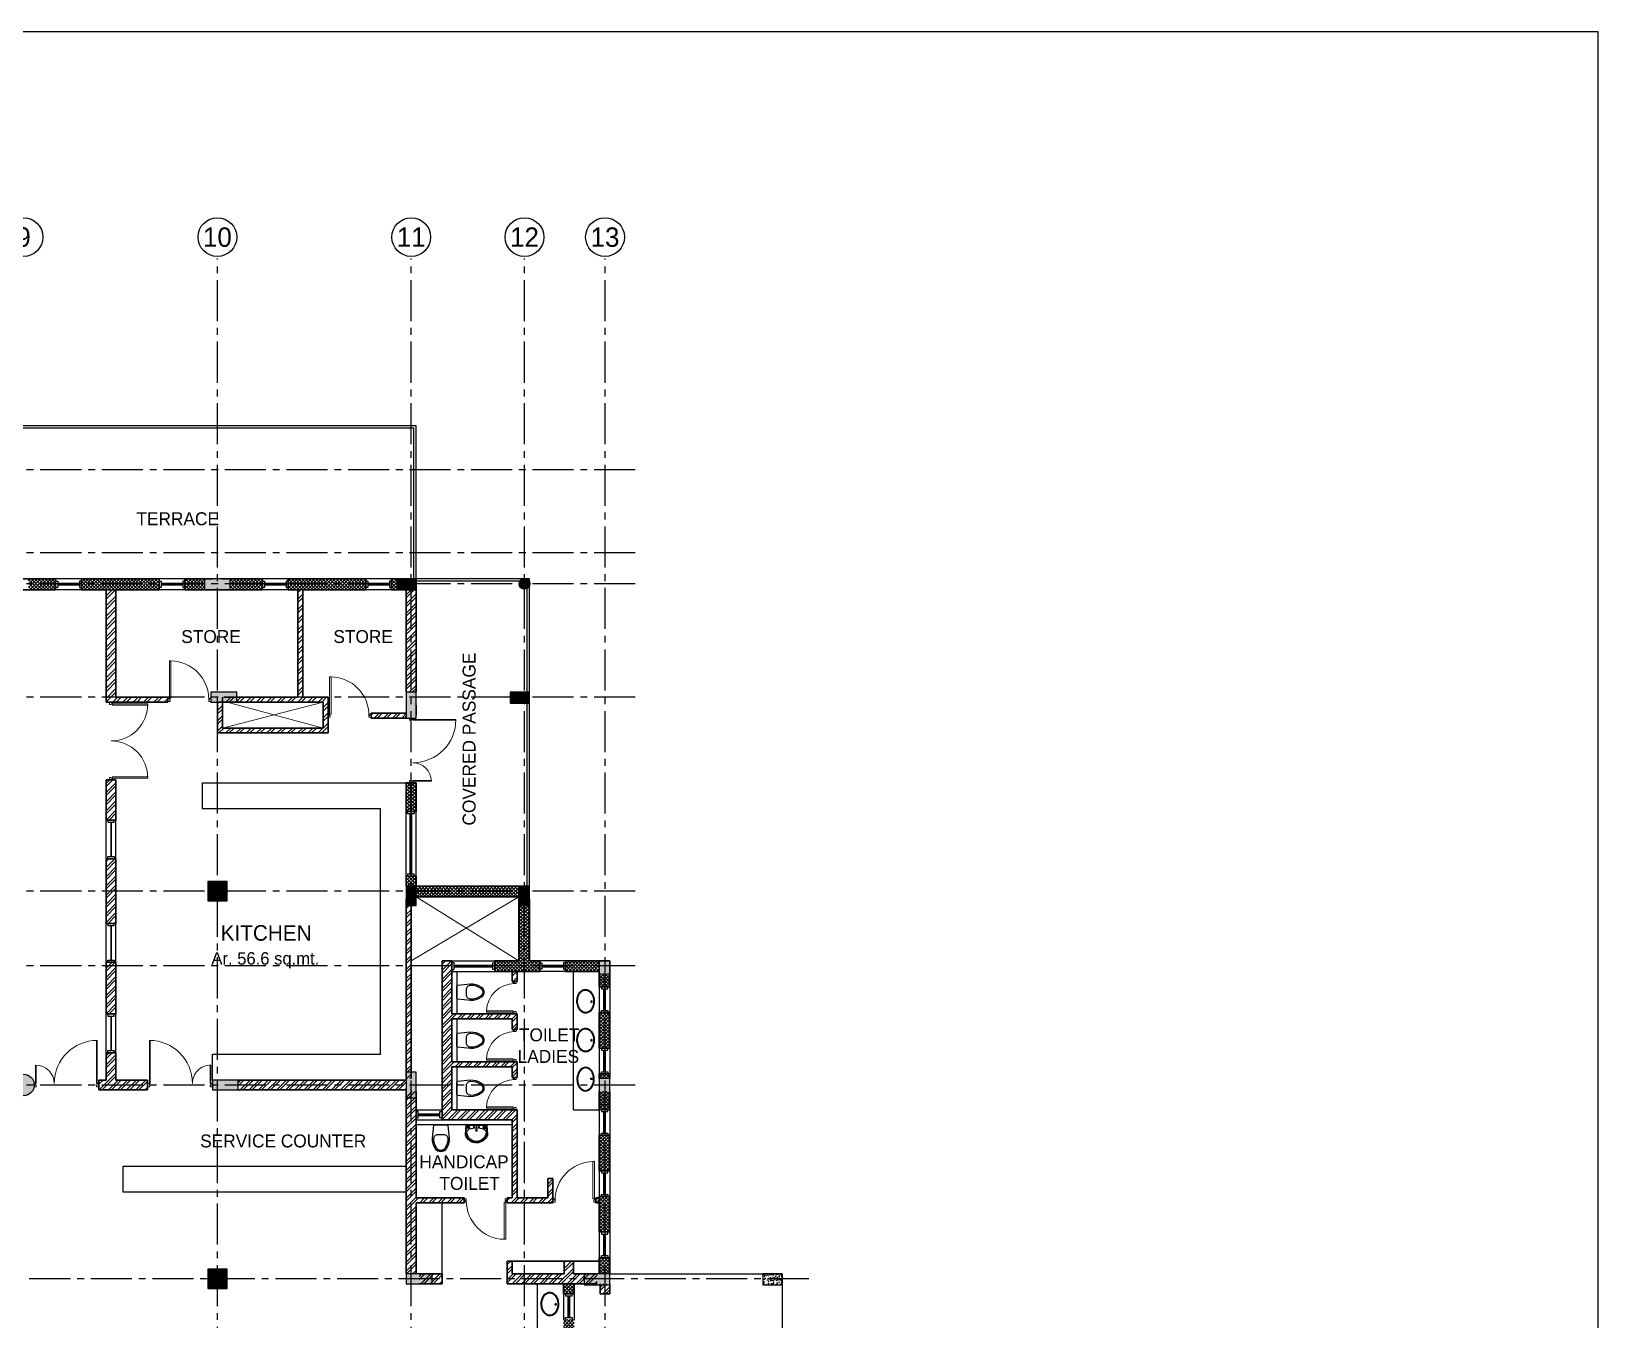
# Model space of a CAD drawing. Header units: millimetres. Extents: x -276609 to 1081398, y -453808 to 472098.
# Drawn here: x 817287 to 853655, y 63224 to 93122 of the extents above; entities that cross this region are included whole.
import ezdxf
from ezdxf.enums import TextEntityAlignment as Align

# ---------------------------------------------------------------- set-up
doc = ezdxf.new("R2010")
doc.units = ezdxf.units.MM
doc.header["$MEASUREMENT"] = 0
doc.linetypes.add('CENTER2', pattern=[28.575, 19.05, -3.175, 3.175, -3.175])
doc.linetypes.add('HIDDEN', pattern=[0.375, 0.25, -0.125])
doc.layers.add('A-Anno-Grid Lines', color=7, linetype='Continuous', true_color=0xbbc3bd)
for name, color, linetype, lineweight in [('A-BEAM-1-8', 8, 'HIDDEN', 9), ('A-Door', 4, 'Continuous', 9), ('A-Wall Sec', 1, 'Continuous', 20), ('S-Concrete', 40, 'Continuous', 25)]:
    doc.layers.add(name, color=color, linetype=linetype, lineweight=lineweight)
for name, color, linetype in [('A-Elevation', 4, 'Continuous'), ('A-Railing', 4, 'Continuous'), ('A-Sanitory', 181, 'Continuous'), ('A-Wall Patt', 8, 'Continuous'), ('A-Window', 4, 'Continuous'), ('Anno_Frames', 7, 'Continuous'), ('Anno_Labels', 7, 'Continuous'), ('AREA', 7, 'Continuous'), ('Dimension', 7, 'Continuous'), ('S-Conc Patt', 9, 'Continuous'), ('text', 252, 'Continuous')]:
    doc.layers.add(name, color=color, linetype=linetype)
doc.styles.get("Standard").update_dxf_attribs({"font": ''})
doc.styles.get('Standard').set_extended_font_data('Gill Sans MT')
pattern_1 = [(45, (318301.2, -21198.51), (-119.32427, 119.32427), []), (45, (318380.76, -21198.51), (-119.32427, 119.32427), [])]
pattern_2 = [(45, (318301.2, -21198.51), (-106.066017, 106.066017), []), (45, (318371.92, -21198.51), (-106.066017, 106.066017), [])]
pattern_3 = [(45, (312451.146, -22407.81), (-39.7747564, 39.7747564), []), (135, (312451.146, -22407.81), (-39.7747564, -39.7747564), [])]

# ---------------------------------------------------------------- blocks, each defined once
blk = doc.blocks.new('basin2')
for points in [[(278, -206, 0.12976), (261, -133, 0.106426), (201, -63, 0.084431), (116, -18, 0.073534), (7, 0, 0.073534), (-102, -14, 0.084431), (-188, -55, 0.106426), (-251, -122, 0.12976), (-272, -195, 0.12976), (-254, -269, 0.106426), (-194, -339, 0.084431), (-109, -383, 0.073534), (-1, -402, 0.073534), (108, -388, 0.084431), (195, -347, 0.106426), (258, -279, 0.12976)], [(263, -201, 0.119977), (247, -140, 0.106426), (192, -75, 0.084431), (111, -33, 0.073534), (7, -15, 0.073534), (-97, -28, 0.084431), (-180, -67, 0.106426), (-238, -130, 0.12976), (-257, -196, 0.009633), (-257, -201, 0.119977), (-240, -262, 0.106426), (-185, -327, 0.084431), (-104, -369, 0.073534), (0, -387, 0.073534), (104, -373, 0.084431), (187, -334, 0.106426), (245, -272, 0.12976), (263, -206, 0.009633)]]:
    blk.add_lwpolyline(points, format="xyb", close=True)
for radius in [17.8, 12.2]:
    blk.add_circle((-4, -64), radius)
blk = doc.blocks.new('basin9')
for points in [[(-3, -412, 0.340881), (255, -229, 0.074195), (255, -226), (242, 0), (-242, 0), (-255, -223, 0.082611), (-253, -232, 0.330812), (-3, -412)], [(0, -382, 0.391482), (225, -169, 0.252869), (166, -89, 0.087242), (0, -63, 0.079484), (-166, -89, 0.2542), (-224, -169, 0.39026), (0, -382)], [(-218, -50, -0.907437), (-215, -46), (-191, -65, -0.907437), (-194, -69)], [(-208, -42, -0.907437), (-205, -38), (-181, -57, -0.907437), (-185, -61)], [(-199, -34, -0.907437), (-196, -30), (-172, -49, -0.907437), (-175, -53)], [(199, -34, 0.907437), (196, -30), (172, -49, 0.907437), (175, -53)], [(208, -42, 0.907437), (205, -38), (181, -57, 0.907437), (185, -61)], [(218, -50, 0.907437), (215, -46), (191, -65, 0.907437), (194, -69)]]:
    blk.add_lwpolyline(points, format="xyb", close=True)
for points in [[(-151, -84), (-157, -75, -0.183787), (-158, -68, 0.126662), (-159, -62), (-167, -36, 0.35453), (-179, -25), (-222, -25, 0.414214), (-232, -35), (-243, -231, 0.329849), (-2, -402, 0.338736), (245, -227, 0.075632), (245, -224), (232, -35, 0.414214), (222, -25), (179, -25, 0.35453), (167, -36), (159, -62, 0.126662), (158, -68, -0.183787), (157, -75), (151, -84)], [(-157, -86), (-159, -84, 0.220542), (-166, -79), (-222, -71, -0.361119), (-234, -60)], [(157, -86), (159, -84, -0.220542), (166, -79), (222, -71, 0.358803), (234, -59, 0.358803)]]:
    blk.add_lwpolyline(points, format="xyb")
for centre, radius in [((-60, -40), 10.1), ((0, -122), 19.6), ((0, -122), 15.3), ((0, -31), 10.1), ((58, -38), 10.1)]:
    blk.add_circle(centre, radius)
blk = doc.blocks.new('wc-wh')
at = {"color": 0, "linetype": 'ByBlock'}
for points in [[(315, 195), (22, 165, 0.384412), (0, 140), (0, -140, 0.383904), (22, -165, 0.001434), (314, -195, 0.140641), (560, -125, 0.259738), (630, 0, 0.259738), (560, 125, 0.139471)], [(225, 65), (225, -65, 0.422961), (328, -165, 0.13189), (544, -100, 0.259738), (600, 0, 0.259738), (544, 100, 0.13189), (328, 165, 0.422961)]]:
    blk.add_lwpolyline(points, format="xyb", close=True, dxfattribs=at)
blk.add_arc((316, -170), 25, 264.2811, 270.16, dxfattribs=at)
blk = doc.blocks.new('Grid Head')
blk.add_circle((0, 0), 3)
at = {"layer": 'Anno_Labels'}
blk.add_attdef('GRID_NAME', text='', height=3, dxfattribs=at).set_placement((0, 0), align=Align.MIDDLE_CENTER)
blk = doc.blocks.new('grd din')
at = {"layer": 'A-Anno-Grid Lines', "linetype": 'CENTER2', "ltscale": 50}
for p, q in [((506814, 133526), (506814, 179267)), ((511314, 133526), (511314, 179267)), ((513944, 133526), (513944, 179267)), ((515814, 133526), (515814, 179267)), ((516514, 174369), (471659, 174369)), ((516514, 172439), (472000, 172439)), ((516514, 171719), (471659, 171719)), ((516514, 169089), (471659, 169089)), ((516514, 164589), (471659, 164589)), ((516514, 162859), (471659, 162859)), ((516514, 160089), (471659, 160089)), ((520545, 155589), (470258, 155589))]:
    blk.add_line(p, q, dxfattribs=at)
at = {"layer": 'Anno_Frames'}
ref = blk.add_blockref('Grid Head', (502314, 179767), dxfattribs=dict(at, xscale=150, yscale=150, zscale=150))
ref.add_attrib('GRID_NAME', '9', dxfattribs={"layer": '0', "height": 450}).set_placement((502314, 179767), align=Align.MIDDLE_CENTER)
ref = blk.add_blockref('Grid Head', (506814, 179767), dxfattribs=dict(at, xscale=150, yscale=150, zscale=150))
ref.add_attrib('GRID_NAME', '10', dxfattribs={"layer": '0', "height": 450}).set_placement((506814, 179767), align=Align.MIDDLE_CENTER)
ref = blk.add_blockref('Grid Head', (511314, 179767), dxfattribs=dict(at, xscale=150, yscale=150, zscale=150))
ref.add_attrib('GRID_NAME', '11', dxfattribs={"layer": '0', "height": 450}).set_placement((511314, 179767), align=Align.MIDDLE_CENTER)
ref = blk.add_blockref('Grid Head', (513944, 179767), dxfattribs=dict(at, xscale=150, yscale=150, zscale=150))
ref.add_attrib('GRID_NAME', '12', dxfattribs={"layer": '0', "height": 450}).set_placement((513944, 179767), align=Align.MIDDLE_CENTER)
ref = blk.add_blockref('Grid Head', (515814, 179767), dxfattribs=dict(at, xscale=150, yscale=150, zscale=150))
ref.add_attrib('GRID_NAME', '13', dxfattribs={"layer": '0', "height": 450}).set_placement((515814, 179767), align=Align.MIDDLE_CENTER)
blk = doc.blocks.new('din v1')
at = {"layer": 'A-Window', "color": 2, "lineweight": 60}
blk.add_line((474051, 158052), (474051, 157552), dxfattribs=at)
at = {"layer": 'A-Window'}
for points in [[(473926, 158102), (473926, 157502)], [(473976, 158102), (473976, 158052), (474126, 158052), (474126, 158102)], [(474176, 158102), (474176, 157502)], [(473976, 157502), (473976, 157552), (474126, 157552), (474126, 157502)]]:
    blk.add_lwpolyline(points, dxfattribs=at)
blk = doc.blocks.new('din w1')
at = {"layer": 'A-Window', "color": 2, "lineweight": 60}
blk.add_line((476279, 163779), (476779, 163779), dxfattribs=at)
at = {"layer": 'A-Window'}
for points in [[(476229, 163904), (476829, 163904)], [(476229, 163704), (476279, 163704), (476279, 163854), (476229, 163854)], [(476229, 163654), (476829, 163654)], [(476829, 163704), (476779, 163704), (476779, 163854), (476829, 163854)]]:
    blk.add_lwpolyline(points, dxfattribs=at)
blk = doc.blocks.new('Big Door Garbage')
at = {"layer": 'A-Door', "color": 5, "lineweight": 18}
for p, q in [((-12550, 128778), (-12500, 128778)), ((-12550, 128703), (-12550, 128778)), ((-12500, 128778), (-12500, 128738)), ((-11100, 128778), (-11100, 128738)), ((-11050, 128778), (-11100, 128778)), ((-11050, 128703), (-11050, 128778)), ((-12550, 128703), (-12515, 128703)), ((-12515, 128738), (-12500, 128738)), ((-12515, 128703), (-12515, 128738)), ((-12515, 128703), (-12515, 128273)), ((-12499, 128703), (-12515, 128703)), ((-12499, 128703), (-12499, 128273)), ((-11101, 128703), (-11101, 127703)), ((-11101, 128703), (-11085, 128703)), ((-11085, 128738), (-11100, 128738)), ((-11085, 128703), (-11085, 128738)), ((-11050, 128703), (-11085, 128703)), ((-11085, 128703), (-11085, 127703))]:
    blk.add_line(p, q, dxfattribs=at)
at = {"layer": 'A-Door', "lineweight": 18}
for centre, radius, start, end in [((-12515, 128703), 430, 270, 0), ((-11085, 128703), 1000, 180, 270)]:
    blk.add_arc(centre, radius, start, end, dxfattribs=at)
blk = doc.blocks.new('din v2')
at = {"layer": 'A-Window', "color": 2, "lineweight": 60}
blk.add_line((477919, 162849), (478819, 162849), dxfattribs=at)
at = {"layer": 'A-Window'}
for points in [[(477869, 162974), (478869, 162974)], [(477869, 162774), (477919, 162774), (477919, 162924), (477869, 162924)], [(477869, 162724), (478869, 162724)], [(478869, 162774), (478819, 162774), (478819, 162924), (478869, 162924)]]:
    blk.add_lwpolyline(points, dxfattribs=at)
blk = doc.blocks.new('ABL_Door_S - 750 x 2100-5-3 Second Floor Lvl')
at = {"layer": 'A-Door', "color": 5, "lineweight": 18}
for p, q in [((-375, 38), (-325, 38)), ((-375, -38), (-375, 38)), ((-325, 38), (-325, -3)), ((325, 38), (325, -3)), ((375, 38), (325, 38)), ((375, -38), (375, 38)), ((-375, -38), (-340, -38)), ((-340, -3), (-325, -3)), ((-340, -38), (-340, -3)), ((-340, -38), (-340, -652)), ((-305, -38), (-340, -38)), ((-305, -38), (-305, -652)), ((340, -3), (325, -3)), ((340, -38), (340, -3)), ((375, -38), (340, -38))]:
    blk.add_line(p, q, dxfattribs=at)
blk.add_lwpolyline([(-340, -652), (-305, -652)], dxfattribs=at)
at = {"layer": 'A-Door', "lineweight": 18}
blk.add_arc((-325, -3), 650, 271.7632, 0, dxfattribs=at)
blk = doc.blocks.new('ABL_Door_S - 1000 x 2100-11-3 Second Floor Lvl')
at = {"layer": 'A-Door', "color": 5}
for p, q in [((-500, 38), (-450, 38)), ((-500, -38), (-500, 38)), ((-450, 38), (-450, -3)), ((450, 38), (450, -3)), ((500, 38), (450, 38)), ((500, -38), (500, 38)), ((-500, -38), (-465, -38)), ((-465, -3), (-450, -3)), ((-465, -38), (-465, -3)), ((-430, -38), (-465, -38)), ((465, -3), (450, -3)), ((465, -38), (465, -3)), ((500, -38), (465, -38))]:
    blk.add_line(p, q, dxfattribs=at)
at = {"layer": 'A-Door', "color": 5, "lineweight": 18}
for p, q in [((-465, -38), (-465, -902)), ((-430, -38), (-430, -902)), ((-430, -902), (-465, -902))]:
    blk.add_line(p, q, dxfattribs=at)
at = {"layer": 'A-Door'}
blk.add_arc((-450, -3), 900, 271.2733, 0, dxfattribs=at)
blk = doc.blocks.new('din d7')
at = {"layer": 'A-Door', "color": 5, "lineweight": 18}
for p, q in [((486934, 174520), (486934, 175332)), ((486969, 174518), (486969, 175332)), ((488629, 174518), (488629, 175332)), ((488664, 174518), (488664, 175332)), ((486899, 174518), (486934, 174518)), ((486899, 174518), (486899, 174443)), ((486899, 174443), (486949, 174443)), ((486934, 174518), (486934, 174483)), ((486969, 174518), (486934, 174518)), ((486934, 174483), (486949, 174483)), ((486949, 174443), (486949, 174483)), ((488629, 174518), (488664, 174518)), ((488664, 174483), (488649, 174483)), ((488649, 174443), (488649, 174483)), ((488699, 174443), (488649, 174443)), ((488664, 174518), (488664, 174483)), ((488699, 174518), (488664, 174518)), ((488699, 174518), (488699, 174443))]:
    blk.add_line(p, q, dxfattribs=at)
at = {"layer": 'A-Door', "lineweight": 18}
for centre, start, end in [((486950, 174483), 359.9841, 91.0727), ((488648, 174483), 88.9273, 180.0159)]:
    blk.add_arc(centre, 849, start, end, dxfattribs=at)
blk = doc.blocks.new('din w6')
at = {"layer": 'A-Window', "color": 2, "lineweight": 30}
blk.add_line((50, 125), (850, 125), dxfattribs=at)
at = {"layer": 'A-Window'}
for points in [[(0, 240), (900, 240)], [(0, 200), (50, 200), (50, 50), (0, 50)], [(0, 10), (900, 10)], [(900, 200), (850, 200), (850, 50), (900, 50)]]:
    blk.add_lwpolyline(points, dxfattribs=at)
blk = doc.blocks.new('ergrthyjty')
at = {"layer": 'S-Conc Patt'}
for points in [[(503006, 101613), (503006, 101363), (503606, 101363), (503606, 101613)], [(507471, 101613), (507471, 101363), (507921, 101363), (507921, 101613)], [(503156, 98983), (503156, 98753), (503756, 98753), (503756, 98983)], [(507921, 98983), (507691, 98983), (507691, 98383), (507921, 98383)], [(510101, 98983), (510101, 98733), (510551, 98733), (510551, 98983)], [(503081, 94593), (503081, 94143), (503531, 94143), (503531, 94593)], [(507691, 94033), (507921, 94033), (507921, 94483), (507691, 94483)], [(510301, 94033), (510551, 94033), (510551, 94483), (510301, 94483)], [(512421, 92753), (512171, 92753), (512171, 92153), (512421, 92153)], [(499056, 89868, 1), (498556, 89868, 1)], [(503191, 89983), (503191, 89753), (503791, 89753), (503791, 89983)], [(507921, 90168), (507691, 90168), (507691, 89568), (507921, 89568)], [(512421, 90018), (512171, 90018), (512171, 89418), (512421, 89418)], [(503081, 85593), (503081, 85143), (503531, 85143), (503531, 85593)], [(507691, 85483), (507691, 85253), (508291, 85253), (508291, 85483)], [(511821, 85483), (511821, 85233), (512421, 85233), (512421, 85483)]]:
    blk.add_hatch(color=8, dxfattribs=at).paths.add_polyline_path(points)
h = blk.add_hatch(color=8, dxfattribs=at)
edge = h.paths.add_edge_path()
edge.add_arc((510436, 101498), 125, 0, 360)
h = blk.add_hatch(dxfattribs=at)
h.set_pattern_fill('AR-CONC', color=8, scale=20, style=0)
h.set_pattern_definition([(50, (-806698.31, 1146868.39), (143.4520365, -12.550427), [15, -165]), (355, (-806698.31, 1146868.39), (-27.750267, 150.438427), [12, -132]), (100.4514, (-806686.35, 1146867.34), (115.701876, 137.887908), [12.748038, -140.228422]), (46.1842, (-806698.3, 1146908.39), (213.44821, -33.103803), [22.5, -247.5]), (96.6356, (-806680.52, 1146905.63), (186.93254, 194.823574), [19.122058, -210.3426]), (351.1842, (-806698.3, 1146908.4), (186.93239, 194.82372), [18, -198]), (21, (-806678.31, 1146898.39), (119.3814104, -80.523778), [15, -165]), (326, (-806678.31, 1146898.39), (48.663066, 145.030009), [12, -132]), (71.4514, (-806668.36, 1146891.68), (168.044526, 64.506099), [12.748038, -140.228422]), (37.5, (-806698.31, 1146868.39), (2.431971, 66.5787708), [0, -130.4, 0, -134, 0, -132.5]), (7.5, (-806698.31, 1146868.39), (52.6139075, 78.8823424), [0, -76.4, 0, -127.4, 0, -50.5]), (327.5, (-806742.91, 1146868.39), (106.7644872, -4.5109743), [0, -50, 0, -156, 0, -207]), (317.5, (-806762.91, 1146868.39), (116.637234, 20.0209965), [0, -65, 0, -103.6, 0, -147])])
h.paths.add_polyline_path([(515971, 85483), (515971, 85233), (516421, 85233), (516421, 85483)])
at = {"layer": 'S-Concrete'}
for points in [[(503006, 101613), (503006, 101363), (503606, 101363), (503606, 101613)], [(507471, 101613), (507471, 101363), (507921, 101363), (507921, 101613)], [(503156, 98983), (503156, 98753), (503756, 98753), (503756, 98983)], [(507921, 98983), (507691, 98983), (507691, 98383), (507921, 98383)], [(510101, 98983), (510101, 98733), (510551, 98733), (510551, 98983)], [(503081, 94593), (503081, 94143), (503531, 94143), (503531, 94593)], [(507691, 94033), (507921, 94033), (507921, 94483), (507691, 94483)], [(510301, 94033), (510551, 94033), (510551, 94483), (510301, 94483)], [(512421, 92753), (512171, 92753), (512171, 92153), (512421, 92153)], [(503191, 89983), (503191, 89753), (503791, 89753), (503791, 89983)], [(507921, 90168), (507691, 90168), (507691, 89568), (507921, 89568)], [(512421, 90018), (512171, 90018), (512171, 89418), (512421, 89418)], [(503081, 85593), (503081, 85143), (503531, 85143), (503531, 85593)], [(507691, 85483), (507691, 85253), (508291, 85253), (508291, 85483)], [(511821, 85483), (511821, 85233), (512421, 85233), (512421, 85483)], [(515971, 85483), (515971, 85233), (516421, 85233), (516421, 85483)]]:
    blk.add_lwpolyline(points, close=True, dxfattribs=at)
for centre, radius in [((510436, 101498), 125), ((498806, 89868), 250)]:
    blk.add_circle(centre, radius, dxfattribs=at)

msp = doc.modelspace()

# ---------------------------------------------------------------- hatches: boundary and pattern name
at = {"layer": 'A-Wall Patt'}
h = msp.add_hatch(dxfattribs=at)
h.set_pattern_fill('ANSI37', color=256, scale=450, style=0)
h.set_pattern_definition([(45, (318301.206, -21198.51), (-39.7747564, 39.7747564), []), (135, (318301.206, -21198.51), (-39.7747564, -39.7747564), [])])
h.paths.add_polyline_path([(814852.4, 80414.2), (814622.4, 80414.2), (814622.4, 80164.2), (814852.4, 80164.2)])
h.paths.add_polyline_path([(816622.4, 80414.2), (816502.4, 80414.2), (816502.4, 80164.2), (816622.4, 80164.2)])
h.paths.add_polyline_path([(815002.4, 80414.2), (814852.4, 80414.2), (814852.4, 80164.2), (815002.4, 80164.2)])
h.paths.add_polyline_path([(818452.4, 80164.2), (820252.4, 80164.2), (820252.4, 80414.2), (818452.4, 80414.2)])
h.paths.add_polyline_path([(820852.4, 80164.2), (821307.4, 80164.2), (821307.4, 80414.2), (820852.4, 80414.2)])
h.paths.add_polyline_path([(821907.4, 80164.2), (822652.4, 80164.2), (822652.4, 80414.2), (821907.4, 80414.2)])
h.paths.add_polyline_path([(823252.4, 80164.2), (825052.4, 80164.2), (825052.4, 80414.2), (823252.4, 80414.2)])
h.paths.add_polyline_path([(825652.4, 80164.2), (825772.4, 80164.2), (825772.4, 80414.2), (825652.4, 80414.2)])
h.paths.add_polyline_path([(817222.4, 80414.2), (817222.4, 80289.2), (817222.4, 80164.2), (817852.4, 80164.2), (817852.4, 80414.2)])
h = msp.add_hatch(dxfattribs=at)
h.set_pattern_fill('ANSI32', color=256, scale=450, angle=360, style=0)
h.set_pattern_definition(pattern_1)
h.paths.add_polyline_path([(819252.4, 80164.2), (819022.4, 80164.2), (819022.4, 77554.2), (820457.4, 77554.2), (820457.4, 77669.2), (819252.4, 77669.2)])
h = msp.add_hatch(dxfattribs=at)
h.set_pattern_fill('ANSI32', color=256, scale=450, angle=360, style=0)
h.set_pattern_definition(pattern_1)
h.paths.add_polyline_path([(824177.4, 77669.2), (823592.4, 77669.2), (823592.4, 80164.2), (823477.4, 80164.2), (823477.4, 77669.2), (821757.4, 77669.2), (821757.4, 77554.2), (824062.4, 77554.2), (824062.4, 76954.2), (821722.4, 76954.2), (821722.4, 77554.2), (821607.4, 77554.2), (821607.4, 76839.2), (824177.4, 76839.2)])
h = msp.add_hatch(dxfattribs=at)
h.set_pattern_fill('ANSI32', color=256, scale=400, style=0)
h.set_pattern_definition(pattern_2)
h.paths.add_polyline_path([(825992.4, 77299.2), (825177.4, 77299.2), (825177.4, 77184.2), (825992.4, 77184.2)])
h.paths.add_polyline_path([(826222.4, 80164.2), (825992.4, 80164.2), (825992.4, 77784.2), (826222.4, 77784.2)])
h = msp.add_hatch(dxfattribs=at)
h.set_pattern_fill('ANSI32', color=256, scale=400, style=0)
h.set_pattern_definition([(45, (819022.4, 74819.18), (-106.066, 106.066), []), (45, (819093.11, 74819.18), (-106.066, 106.066), [])])
h.paths.add_polyline_path([(819252.4, 75754.2), (819022.4, 75754.2), (819022.4, 74819.2), (819252.4, 74819.2)])
h = msp.add_hatch(dxfattribs=at)
h.set_pattern_fill('ANSI37', color=256, scale=450, angle=360, style=0)
h.set_pattern_definition(pattern_3)
h.paths.add_polyline_path([(830722.4, 66081.7), (830472.4, 66081.7), (830472.4, 65259.2), (830722.4, 65259.2)])
h.paths.add_polyline_path([(826222.4, 75684.2), (825992.4, 75684.2), (825992.4, 75014.2), (826222.4, 75014.2)])
h.paths.add_polyline_path([(826222.4, 73514.2), (825992.4, 73514.2), (825992.4, 73284.2), (826222.4, 73284.2)])
h.paths.add_polyline_path([(828602.4, 73284.2), (826222.4, 73284.2), (826222.4, 73034.2), (828602.4, 73034.2)])
h.paths.add_polyline_path([(828852.4, 72834.2), (828602.4, 72834.2), (828602.4, 71554.2), (828052.4, 71554.2), (828052.4, 71304.2), (829092.4, 71304.2), (829092.4, 71554.2), (828852.4, 71554.2), (828852.4, 72084.2)])
h.paths.add_polyline_path([(830472.4, 71554.2), (829692.4, 71554.2), (829692.4, 71304.2), (830472.4, 71304.2)])
h.paths.add_polyline_path([(830722.4, 70949.2), (830722.4, 71254.2), (830472.4, 71254.2), (830472.4, 71049.2), (830472.4, 70949.2)])
h.paths.add_polyline_path([(830722.4, 70349.2), (830472.4, 70349.2), (830472.4, 69526.7), (830722.4, 69526.7)])
h.paths.add_polyline_path([(830722.4, 68926.7), (830472.4, 68926.7), (830472.4, 68819.2), (830722.4, 68819.2)])
h.paths.add_polyline_path([(830722.4, 68519.2), (830472.4, 68519.2), (830472.4, 68104.2), (830722.4, 68104.2)])
h.paths.add_polyline_path([(830472.4, 67504.2), (830472.4, 66681.7), (830722.4, 66681.7), (830722.4, 67504.2)])
h.paths.add_polyline_path([(830722.4, 64658.9), (830472.4, 64658.9), (830472.4, 64284.2), (830722.4, 64284.2)])
h = msp.add_hatch(dxfattribs=at)
h.set_pattern_fill('ANSI32', color=256, scale=400, style=0)
h.set_pattern_definition(pattern_2)
h.paths.add_polyline_path([(819252.4, 71519.2), (819022.4, 71519.2), (819022.4, 70319.2), (819252.4, 70319.2)])
h.paths.add_polyline_path([(819252.4, 73919.2), (819022.4, 73919.2), (819022.4, 72419.2), (819252.4, 72419.2)])
h = msp.add_hatch(dxfattribs=at)
h.set_pattern_fill('ANSI32', color=256, scale=400, style=0)
h.set_pattern_definition(pattern_2)
h.paths.add_polyline_path([(830722.4, 64054.2), (830607.4, 64054.2), (830607.4, 63824.2), (830722.4, 63824.2)])
h.paths.add_polyline_path([(830607.4, 64054.2), (830492.4, 64054.2), (830492.4, 63824.2), (830607.4, 63824.2)])
h.paths.add_polyline_path([(830472.4, 66049.2), (830397.4, 66049.2), (830397.4, 65934.2), (830472.4, 65934.2)])
h.paths.add_polyline_path([(825992.4, 68784.2), (822092.4, 68784.2), (822092.4, 68554.2), (825992.4, 68554.2)])
edge = h.paths.add_edge_path()
edge.add_line((826222.4, 67864.2), (826222.4, 68519.2))
edge.add_line((826222.4, 68519.2), (825992.4, 68519.2))
edge.add_line((825992.4, 68519.2), (825992.4, 65376.5))
edge.add_arc((825863.2, 65342.3), 133.6, 0, 14.83629, ccw=False)
edge.add_line((825996.9, 65342.3), (826222.4, 65374.1))
edge.add_line((826222.4, 65374.1), (826222.4, 65934.2))
edge.add_line((826222.4, 65934.2), (827337.4, 65934.2))
edge.add_line((827337.4, 65934.2), (827337.4, 66049.2))
edge.add_line((827337.4, 66049.2), (826222.4, 66049.2))
edge.add_line((826222.4, 66049.2), (826222.4, 67864.2))
edge = h.paths.add_edge_path()
edge.add_line((826222.4, 65374.1), (825996.9, 65342.3))
edge.add_arc((825863.2, 65342.3), 133.6, -14.83629, 0, ccw=False)
edge.add_line((825992.4, 65308.1), (825992.4, 65064.6))
edge.add_arc((825863.2, 65030.4), 133.6, 0, 14.83629, ccw=False)
edge.add_line((825996.9, 65030.4), (826222.4, 65122.4))
edge.add_line((826222.4, 65122.4), (826222.4, 65374.1))
edge = h.paths.add_edge_path()
edge.add_line((826222.4, 65122.4), (825996.9, 65030.4))
edge.add_arc((825863.2, 65030.4), 133.6, 345.16371, 360, ccw=False)
edge.add_line((825992.4, 64996.2), (825992.4, 64284.2))
edge.add_line((825992.4, 64284.2), (826222.4, 64284.2))
edge.add_line((826222.4, 64284.2), (826222.4, 65122.4))
h.paths.add_polyline_path([(826822.4, 64284.2), (826292.4, 64284.2), (826292.4, 64054.2), (826822.4, 64054.2)])
h.paths.add_polyline_path([(830422.4, 64284.2), (829872.4, 64284.2), (829872.4, 64583.9), (829662.4, 64583.9), (829662.4, 64284.2), (828452.4, 64284.2), (828452.4, 64583.9), (828337.4, 64583.9), (828337.4, 64054.2), (828452.4, 64054.2), (830422.4, 64054.2)])
h.paths.add_polyline_path([(826107.4, 72984.2), (825992.4, 72984.2), (825992.4, 68819.2), (826107.4, 68819.2)])
h.paths.add_polyline_path([(828567.4, 71304.2), (828452.4, 71304.2), (828452.4, 71074.2), (828567.4, 71074.2)], flags=17)
h.paths.add_polyline_path([(828337.4, 67979.3), (828338.5, 67979.3), (828338.5, 67979), (828337.4, 67979)], flags=16)
h.paths.add_polyline_path([(826822.4, 71554.2), (826822.4, 67864.2), (828452.4, 67864.2), (828452.4, 66049.2), (828335.7, 66049.2), (828335.7, 65934.2), (829397.4, 65934.2), (829397.4, 66499.2), (829282.4, 66499.2), (829282.4, 66049.2), (828567.4, 66049.2), (828567.4, 68094.2), (827052.4, 68094.2), (827052.4, 69094.2), (828452.4, 69094.2), (828452.4, 68844.2), (828567.4, 68844.2), (828567.4, 69209.2), (827052.4, 69209.2), (827052.4, 70209.2), (828452.4, 70209.2), (828452.4, 69959.2), (828567.4, 69959.2), (828567.4, 70324.2), (827052.4, 70324.2), (827052.4, 71554.2)])
h = msp.add_hatch(dxfattribs=at)
h.set_pattern_fill('ANSI32', color=256, scale=400, style=0)
h.set_pattern_definition([(45, (818958.2, 68648.29), (-106.066, 106.066), []), (45, (819028.92, 68648.29), (-106.066, 106.066), [])])
h.paths.add_polyline_path([(819022.4, 68784.2), (818852.4, 68784.2), (818852.4, 68704.2), (818857.4, 68704.2), (818857.4, 68629.2), (818852.4, 68629.2), (818852.4, 68554.2), (819022.4, 68554.2)])
h.paths.add_polyline_path([(819982.4, 68784.2), (819252.4, 68784.2), (819252.4, 69419.2), (819022.4, 69419.2), (819022.4, 68554.2), (819982.4, 68554.2)])
h = msp.add_hatch(dxfattribs=at)
h.set_pattern_fill('ANSI37', color=256, scale=450, angle=360, style=0)
h.set_pattern_definition(pattern_3)
h.paths.add_polyline_path([(825807.4, 56504.2), (825496.6, 56504.2), (825496.6, 56254.2), (825807.4, 56254.2)])
h.paths.add_polyline_path([(824896.6, 56504.2), (823096.6, 56504.2), (823096.6, 56254.2), (824896.6, 56254.2)])
h.paths.add_polyline_path([(822496.6, 56504.2), (821757.4, 56504.2), (821757.4, 56254.2), (822496.6, 56254.2)])
h.paths.add_polyline_path([(829892.4, 64054.2), (829642.4, 64054.2), (829642.4, 63824.2), (829892.4, 63824.2)])
h.paths.add_polyline_path([(829892.4, 63224.2), (829642.4, 63224.2), (829642.4, 62819.2), (829892.4, 62819.2)])
h.paths.add_polyline_path([(829892.4, 62219.2), (829642.4, 62219.2), (829642.4, 61814.2), (829892.4, 61814.2)])
h.paths.add_polyline_path([(829892.4, 61214.2), (829642.4, 61214.2), (829642.4, 60984.2), (829892.4, 60984.2)])
h.paths.add_polyline_path([(830722.4, 59019.2), (830472.4, 59019.2), (830472.4, 58234.2), (830722.4, 58234.2)])
h.paths.add_polyline_path([(830722.4, 57034.2), (830472.4, 57034.2), (830472.4, 56554.2), (830722.4, 56554.2)])
h.paths.add_polyline_path([(827296.6, 56504.2), (826407.4, 56504.2), (826407.4, 56254.2), (827296.6, 56254.2)])
h.paths.add_polyline_path([(830492.4, 60384.2), (830492.4, 60754.2), (830472.4, 60754.2), (830472.4, 60219.2), (830722.4, 60219.2), (830722.4, 60384.2)])
h.paths.add_polyline_path([(830296.6, 56504.2), (830296.6, 56254.2), (830472.4, 56254.2), (830472.4, 56504.2)])
h.paths.add_polyline_path([(829696.6, 56254.2), (829696.6, 56504.2), (827896.6, 56504.2), (827896.6, 56254.2)])

# ---------------------------------------------------------------- linework, layer by layer
at = {"layer": 'A-BEAM-1-8', "linetype": 'Continuous', "ltscale": 500}
for p, q in [((824062.4, 77554.2), (821722.4, 76954.2)), ((821832.4, 77554.2), (824062.4, 76954.2)), ((828602.4, 73034.2), (826107.4, 71554.2)), ((826222.4, 73034.2), (828602.4, 71554.2))]:
    msp.add_line(p, q, dxfattribs=at)
at = {"layer": 'A-Elevation'}
for p, q in [((828852.4, 80414.2), (826107.4, 80414.2)), ((828852.4, 73284.2), (828852.4, 80414.2)), ((821252.4, 75684.2), (821252.4, 75084.2)), ((821252.4, 75684.2), (825992.4, 75684.2)), ((821252.4, 75084.2), (825392.4, 75084.2)), ((825392.4, 69384.2), (825392.4, 75084.2)), ((827167.4, 71304.2), (827167.4, 70324.2)), ((829872.4, 68094.2), (829872.4, 71304.2)), ((827167.4, 70209.2), (827167.4, 69209.2)), ((821492.4, 68784.2), (821492.4, 69384.2)), ((821492.4, 69384.2), (825392.4, 69384.2)), ((827167.4, 69094.2), (827167.4, 68094.2)), ((829872.4, 68094.2), (830472.4, 68094.2)), ((828452.4, 67749.2), (826222.4, 67749.2)), ((819422.4, 66184.2), (819422.4, 66784.2)), ((819422.4, 66784.2), (825992.4, 66784.2)), ((825992.4, 66184.2), (819422.4, 66184.2)), ((826822.4, 64284.2), (826822.4, 65934.2)), ((829042.4, 61584.2), (829042.4, 64054.2))]:
    msp.add_line(p, q, dxfattribs=at)
at = {"layer": 'A-Railing'}
for p, q in [((826222.4, 83964.2), (814852.4, 83964.2)), ((826172, 83914.2), (814852.4, 83914.2)), ((826172, 80184.2), (826172, 83914.2)), ((826222.4, 80184.2), (826222.4, 83964.2)), ((828852.4, 80414.2), (825992.4, 80414.2)), ((828852.4, 73284.2), (828852.4, 80414.2)), ((828802.4, 80364.2), (826004.7, 80364.2)), ((828802.4, 73284.2), (828802.4, 80364.2))]:
    msp.add_line(p, q, dxfattribs=at)
at = {"layer": 'A-Wall Patt'}
for p, q in [((819022.4, 80164.2), (819252.4, 80164.2)), ((823592.4, 80164.2), (823477.4, 80164.2))]:
    msp.add_line(p, q, dxfattribs=at)
msp.add_lwpolyline([(830722.4, 64284.2), (834722.4, 64284.2), (834722.4, 60754.2), (830722.4, 60754.2)], dxfattribs=at)
at = {"layer": 'A-Wall Sec', "lineweight": 35}
for p, q in [((817852.4, 80414.2), (816622.4, 80414.2)), ((817852.4, 80164.2), (817852.4, 80414.2)), ((820252.4, 80414.2), (818452.4, 80414.2)), ((818452.4, 80414.2), (818452.4, 80164.2)), ((820252.4, 80164.2), (820252.4, 80414.2)), ((820852.4, 80414.2), (821492.4, 80414.2)), ((820852.4, 80414.2), (820852.4, 80164.2)), ((821722.4, 80414.2), (822652.4, 80414.2)), ((822652.4, 80414.2), (822652.4, 80164.2)), ((823252.4, 80414.2), (825052.4, 80414.2)), ((823252.4, 80164.2), (823252.4, 80414.2)), ((823972.4, 80414.2), (824232.4, 80414.2)), ((825052.4, 80414.2), (825052.4, 80164.2)), ((825652.4, 80414.2), (826222.4, 80414.2)), ((825652.4, 80164.2), (825652.4, 80414.2)), ((826222.4, 80414.2), (826222.4, 77784.2)), ((816622.4, 80164.2), (817852.4, 80164.2)), ((818452.4, 80164.2), (819022.4, 80164.2)), ((819022.4, 80164.2), (819022.4, 77554.2)), ((819252.4, 80164.2), (820252.4, 80164.2)), ((819252.4, 80164.2), (819252.4, 77669.2)), ((820852.4, 80164.2), (821722.4, 80164.2)), ((822652.4, 80164.2), (821722.4, 80164.2)), ((823477.4, 80164.2), (823252.4, 80164.2)), ((823477.4, 77669.2), (823477.4, 80164.2)), ((825052.4, 80164.2), (823592.4, 80164.2)), ((823592.4, 77669.2), (823592.4, 80164.2)), ((825972.4, 80164.2), (825652.4, 80164.2)), ((825992.4, 77784.2), (825992.4, 80164.2)), ((820457.4, 77554.2), (819022.4, 77554.2)), ((819252.4, 77669.2), (820457.4, 77669.2)), ((820457.4, 77669.2), (820457.4, 77554.2)), ((821607.4, 77554.2), (821607.4, 76839.2)), ((821642.4, 77554.2), (824062.4, 77554.2)), ((821722.4, 76954.2), (821722.4, 77669.2)), ((821757.4, 77669.2), (823477.4, 77669.2)), ((823592.4, 77669.2), (824177.4, 77669.2)), ((824062.4, 77554.2), (824062.4, 76954.2)), ((824177.4, 76839.2), (824177.4, 77669.2)), ((826222.4, 77254.2), (826222.4, 77484.2)), ((825177.4, 77184.2), (825177.4, 77299.2)), ((825177.4, 77299.2), (825992.4, 77299.2)), ((825992.4, 77184.2), (825177.4, 77184.2)), ((821607.4, 76839.2), (824177.4, 76839.2)), ((821722.4, 76954.2), (824062.4, 76954.2)), ((819022.4, 74819.2), (819022.4, 75754.2)), ((819022.4, 75754.2), (819252.4, 75754.2)), ((819252.4, 75754.2), (819252.4, 74819.2)), ((825992.4, 75684.2), (826222.4, 75684.2)), ((825992.4, 75014.2), (825992.4, 75684.2)), ((825992.4, 75014.2), (825992.4, 75684.2)), ((826222.4, 75684.2), (826222.4, 75014.2)), ((826222.4, 75014.2), (825992.4, 75014.2)), ((819252.4, 74819.2), (819022.4, 74819.2)), ((819022.4, 73919.2), (819252.4, 73919.2)), ((819022.4, 72419.2), (819022.4, 73919.2)), ((819252.4, 72419.2), (819252.4, 73919.2)), ((825992.4, 73514.2), (826222.4, 73514.2)), ((825992.4, 73284.2), (825992.4, 73514.2)), ((826222.4, 73514.2), (826222.4, 73284.2)), ((828622.4, 73284.2), (826222.4, 73284.2)), ((825992.4, 72984.2), (825992.4, 68819.2)), ((826107.4, 68819.2), (826107.4, 72984.2)), ((826222.4, 73034.2), (828602.4, 73034.2)), ((828602.4, 71554.2), (828602.4, 72834.2)), ((828852.4, 71554.2), (828852.4, 72984.2)), ((819252.4, 72419.2), (819022.4, 72419.2)), ((819022.4, 70319.2), (819022.4, 71519.2)), ((819022.4, 71519.2), (819252.4, 71519.2)), ((819252.4, 70319.2), (819252.4, 71519.2)), ((827052.4, 71554.2), (826822.4, 71554.2)), ((826822.4, 71554.2), (826822.4, 68094.2)), ((827052.4, 70324.2), (827052.4, 71554.2)), ((828602.4, 71554.2), (828052.4, 71554.2)), ((828052.4, 71304.2), (828052.4, 71554.2)), ((828052.4, 71304.2), (829092.4, 71304.2)), ((828452.4, 71304.2), (828452.4, 71074.2)), ((828567.4, 71074.2), (828567.4, 71304.2)), ((829092.4, 71554.2), (828852.4, 71554.2)), ((829092.4, 71304.2), (829092.4, 71554.2)), ((830722.4, 71554.2), (829692.4, 71554.2)), ((829692.4, 71554.2), (829692.4, 71304.2)), ((829692.4, 71304.2), (830472.4, 71304.2)), ((830472.4, 71304.2), (830472.4, 70949.2)), ((830722.4, 70949.2), (830722.4, 71554.2)), ((828452.4, 71074.2), (828567.4, 71074.2)), ((830472.4, 70949.2), (830722.4, 70949.2)), ((819252.4, 70319.2), (819022.4, 70319.2)), ((828567.4, 70324.2), (827052.4, 70324.2)), ((827052.4, 70209.2), (828452.4, 70209.2)), ((827052.4, 69209.2), (827052.4, 70209.2)), ((828452.4, 70209.2), (828452.4, 69959.2)), ((828567.4, 69959.2), (828567.4, 70324.2)), ((830722.4, 70349.2), (830472.4, 70349.2)), ((830472.4, 70349.2), (830472.4, 69526.7)), ((830722.4, 69526.7), (830722.4, 70349.2)), ((828452.4, 69959.2), (828567.4, 69959.2)), ((830472.4, 69526.7), (830722.4, 69526.7)), ((819022.4, 68784.2), (819022.4, 69419.2)), ((819022.4, 69419.2), (819252.4, 69419.2)), ((819252.4, 68784.2), (819252.4, 69419.2)), ((828567.4, 69209.2), (827052.4, 69209.2)), ((828567.4, 68844.2), (828567.4, 69209.2)), ((819022.4, 68784.2), (818852.4, 68784.2)), ((818852.4, 68784.2), (818852.4, 68554.2)), ((819252.4, 68784.2), (819982.4, 68784.2)), ((819982.4, 68784.2), (819982.4, 68554.2)), ((822092.4, 68784.2), (825992.4, 68784.2)), ((827052.4, 69094.2), (828452.4, 69094.2)), ((827052.4, 68094.2), (827052.4, 69094.2)), ((828452.4, 69094.2), (828452.4, 68844.2)), ((828452.4, 68844.2), (828567.4, 68844.2)), ((830722.4, 68926.7), (830472.4, 68926.7)), ((830472.4, 68819.2), (830472.4, 68926.7)), ((830722.4, 68926.7), (830722.4, 68819.2)), ((818852.4, 68554.2), (819982.4, 68554.2)), ((822092.4, 68554.2), (825992.4, 68554.2)), ((825992.4, 68519.2), (825992.4, 64284.2)), ((826222.4, 66049.2), (826222.4, 68519.2)), ((830472.4, 68104.2), (830472.4, 68519.2)), ((830722.4, 68519.2), (830722.4, 68104.2)), ((826822.4, 68094.2), (826822.4, 68094.2)), ((826822.4, 68094.2), (826822.4, 67864.2)), ((828567.4, 68094.2), (827052.4, 68094.2)), ((828567.4, 66049.2), (828567.4, 68094.2)), ((830472.4, 68104.2), (830722.4, 68104.2)), ((826822.4, 67864.2), (828452.4, 67864.2)), ((828452.4, 67864.2), (828452.4, 66049.2)), ((830472.4, 67504.2), (830472.4, 66681.7)), ((830722.4, 67504.2), (830472.4, 67504.2)), ((830722.4, 66681.7), (830722.4, 67504.2)), ((830472.4, 66681.7), (830722.4, 66681.7)), ((829282.4, 66049.2), (829282.4, 66499.2)), ((829282.4, 66499.2), (829397.4, 66499.2)), ((829397.4, 65934.2), (829397.4, 66499.2)), ((826222.4, 66049.2), (827337.4, 66049.2)), ((826222.4, 64284.2), (826222.4, 65934.2)), ((826222.4, 65934.2), (827337.4, 65934.2)), ((827337.4, 65934.2), (827337.4, 66049.2)), ((828335.7, 66049.2), (828452.4, 66049.2)), ((828335.7, 65934.2), (828335.7, 66049.2)), ((828335.7, 65934.2), (829397.4, 65934.2)), ((828567.4, 66049.2), (829282.4, 66049.2)), ((830397.4, 65934.2), (830397.4, 66049.2)), ((830397.4, 66049.2), (830472.4, 66049.2)), ((830472.4, 65934.2), (830397.4, 65934.2)), ((830722.4, 66081.7), (830472.4, 66081.7)), ((830472.4, 65259.2), (830472.4, 66081.7)), ((830722.4, 66081.7), (830722.4, 65259.2)), ((830472.4, 65259.2), (830722.4, 65259.2)), ((828337.4, 64583.9), (828337.4, 64054.2)), ((828337.4, 64583.9), (829872.4, 64583.9)), ((828452.4, 64583.9), (828452.4, 64284.2)), ((829662.4, 64284.2), (829662.4, 64583.9)), ((830472.4, 64584.2), (829872.4, 64584.2)), ((829872.4, 64284.2), (829872.4, 64583.9)), ((830722.4, 64658.9), (830472.4, 64658.9)), ((830472.4, 64658.9), (830472.4, 64284.2)), ((830722.4, 64284.2), (830722.4, 64658.9)), ((826822.4, 64284.2), (826292.4, 64284.2)), ((826292.4, 64054.2), (826822.4, 64054.2)), ((826822.4, 64054.2), (826822.4, 64284.2)), ((828337.4, 64054.2), (830422.4, 64054.2)), ((829662.4, 64284.2), (828452.4, 64284.2)), ((829642.4, 63824.2), (829642.4, 64054.2)), ((829872.4, 64284.2), (830422.4, 64284.2)), ((829892.4, 63824.2), (829892.4, 64054.2)), ((830492.4, 63824.2), (830492.4, 64054.2)), ((830722.4, 64054.2), (830722.4, 63824.2)), ((829642.4, 63824.2), (829892.4, 63824.2)), ((830722.4, 63824.2), (830492.4, 63824.2))]:
    msp.add_line(p, q, dxfattribs=at)
at = {"layer": 'A-Window', "color": 2, "lineweight": 60}
for p, q in [((826097.4, 73564.2), (826097.4, 74964.2)), ((826272.4, 67979.2), (826772.4, 67979.2))]:
    msp.add_line(p, q, dxfattribs=at)
at = {"layer": 'A-Window'}
for points in [[(825992.4, 73514.2), (825992.4, 75014.2)], [(826172.4, 75014.2), (826172.4, 74964.2), (826022.4, 74964.2), (826022.4, 75014.2)], [(826222.4, 73514.2), (826222.4, 75014.2)], [(826172.4, 73514.2), (826172.4, 73564.2), (826022.4, 73564.2), (826022.4, 73514.2)], [(826222.4, 68094.2), (826822.4, 68094.2)], [(826222.4, 67904.2), (826272.4, 67904.2), (826272.4, 68054.2), (826222.4, 68054.2)], [(826822.4, 67904.2), (826772.4, 67904.2), (826772.4, 68054.2), (826822.4, 68054.2)], [(826222.4, 67864.2), (826822.4, 67864.2)]]:
    msp.add_lwpolyline(points, dxfattribs=at)
at = {"layer": 'Dimension'}
msp.add_lwpolyline([(769654.6, 33722.4), (769654.6, 93122.4), (853654.6, 93122.4), (853654.6, 33722.4)], close=True, dxfattribs=at)

# ---------------------------------------------------------------- block references
at = {"layer": 'A-Anno-Grid Lines'}
msp.add_blockref('grd din', (314793.6, -91420), dxfattribs=at)
at = {"layer": 'A-Door', "xscale": -1}
for name, p, rotation in [('ABL_Door_S - 1000 x 2100-11-3 Second Floor Lvl', (820957.4, 77611.7), 180), ('ABL_Door_S - 1000 x 2100-11-3 Second Floor Lvl', (824677.4, 77241.7), 180), ('ABL_Door_S - 750 x 2100-5-3 Second Floor Lvl', (828509.9, 70699.2), 270), ('ABL_Door_S - 750 x 2100-5-3 Second Floor Lvl', (828509.9, 69584.2), 270), ('Big Door Garbage', (829902.4, 197407), 180), ('ABL_Door_S - 750 x 2100-5-3 Second Floor Lvl', (828509.9, 68469.2), 270)]:
    msp.add_blockref(name, p, dxfattribs=dict(at, rotation=rotation))
at = {"layer": 'A-Door'}
for name, p, rotation in [('din d7', (644657.1, 564453), 270), ('Big Door Garbage', (954847.7, 88234.2), 90), ('din w6', (819262.4, 73919.2), 90), ('din w6', (819262.4, 71519.2), 90), ('din w6', (819262.4, 69419.2), 90), ('Big Door Garbage', (808942.4, 197407), 180), ('ABL_Door_S - 1000 x 2100-11-3 Second Floor Lvl', (829897.4, 65991.7), 180)]:
    msp.add_blockref(name, p, dxfattribs=dict(at, rotation=rotation))
at = {"layer": 'A-Door', "xscale": -1}
msp.add_blockref('ABL_Door_S - 1000 x 2100-11-3 Second Floor Lvl', (827835.7, 65991.7), dxfattribs=at)
at = {"layer": 'A-Sanitory', "xscale": -1}
for name, p, rotation in [('wc-wh', (827167.4, 70824.2), 179.9999690490378), ('basin2', (830356.6, 70609.7), 270), ('wc-wh', (827167.4, 69709.2), 179.9999690490378), ('basin2', (830356.6, 69709.7), 270), ('wc-wh', (827167.4, 68594.2), 179.9999690490378), ('wc-wh', (826795.2, 67749.2), 89.99996905070535), ('basin2', (829526.6, 63583.7), 270)]:
    msp.add_blockref(name, p, dxfattribs=dict(at, rotation=rotation))
at = {"layer": 'A-Sanitory', "rotation": 270}
msp.add_blockref('basin2', (830356.6, 68808.7), dxfattribs=at)
at = {"layer": 'A-Sanitory', "xscale": -1}
msp.add_blockref('basin9', (827622.5, 67740.1), dxfattribs=at)
at = {"layer": 'A-Window', "rotation": 180}
for p in [(1294681.2, 244068.4), (1297081.2, 244068.4), (1299481.2, 244068.4), (1301881.2, 244068.4), (1305921.2, 235208.4)]:
    msp.add_blockref('din w1', p, dxfattribs=at)
at = {"layer": 'A-Window'}
for name, p in [('din v2', (349183.6, -91420)), ('din v1', (356546.4, -87152.5)), ('din v1', (356546.4, -88575)), ('din v1', (356546.4, -89997.5)), ('din v1', (356546.4, -91420)), ('din v1', (356546.4, -92842.5)), ('din v1', (355716.4, -94277.5))]:
    msp.add_blockref(name, p, dxfattribs=at)
at = {"layer": 'S-Concrete'}
msp.add_blockref('ergrthyjty', (318301.2, -21198.5), dxfattribs=at)

# ---------------------------------------------------------------- texts
at = {"layer": 'AREA', "insert": (821468.8, 71751.9), "char_height": 288, "width": 6203.897, "attachment_point": 1}
msp.add_mtext('{\\fCentury Gothic|b0|i0|c0|p34;Ar. 56.6 sq.mt.}', dxfattribs=at)
at = {"layer": 'text', "width": 7754.871, "attachment_point": 1}
for s, insert, char_height in [('{\\fCentury Gothic|b0|i0|c0|p34;TERRACE}', (819726.9, 81961.2), 300), ('\\pi3274.7;{\\fCentury Gothic|b0|i0|c0|p34;STORE}', (817494, 79227.3), 300), ('\\pi3274.7;{\\fCentury Gothic|b0|i0|c0|p34;STORE}', (821025.9, 79227.3), 300), ('\\pi2915.2;{\\fCentury Gothic|b0|i0|c0|p34;KITCHEN}', (818767.2, 72379.1), 360), ('\\pi3269.2;{\\fCentury Gothic|b0|i0|c0|p34;TOILET \\P\\pi3239.6;LADIES}', (825339.4, 69983.4), 300), ('\\pi2805.1;{\\fCentury Gothic|b0|i0|c0|p34;HANDICAP\\P\\pi3269.2;TOILET }', (823492.7, 67036.9), 300)]:
    msp.add_mtext(s, dxfattribs=dict(at, insert=insert, char_height=char_height))
at = {"layer": 'text', "insert": (827300.7, 74691.3), "char_height": 300, "attachment_point": 1, "rotation": 90}
msp.add_mtext('{\\fCentury Gothic|b0|i0|c0|p34;COVERED PASSAGE}', dxfattribs=at)
at = {"layer": 'text', "insert": (821207.2, 67521.6), "char_height": 300, "attachment_point": 1}
msp.add_mtext('{\\fCentury Gothic|b0|i0|c0|p34;SERVICE COUNTER}', dxfattribs=at)

doc.saveas('drawing.dxf')
